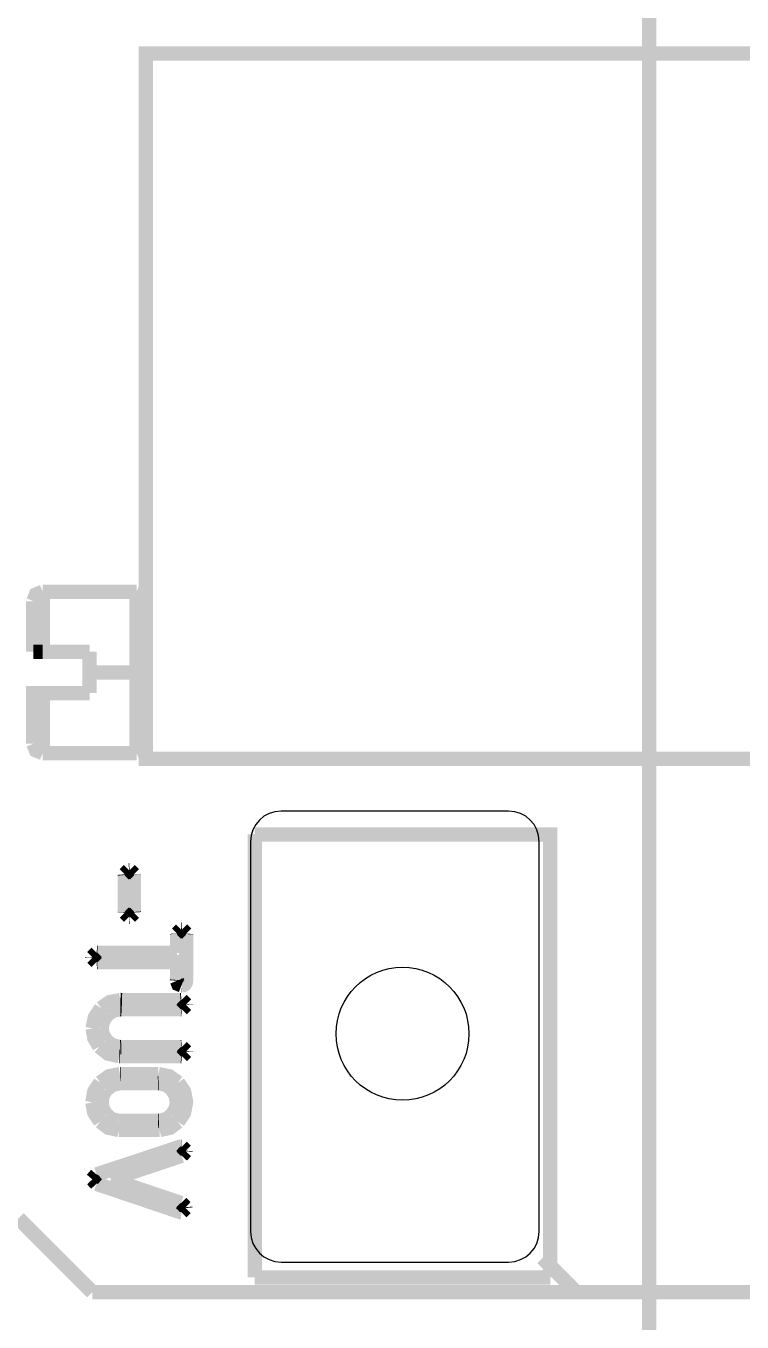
# Model space of a CAD drawing. Header units: millimetres. Extents: x 123.5 to 144.3, y 105.4 to 121.6.
# Drawn here: x 135.955 to 136.551, y 112.18 to 113.259 of the extents above; entities that cross this region are included whole.
import ezdxf

# ---------------------------------------------------------------- set-up
doc = ezdxf.new("R2010")
doc.units = ezdxf.units.MM
doc.layers.add('DESC', color=250, linetype='Continuous')

# ---------------------------------------------------------------- blocks, each defined once
blk = doc.blocks.new('board')
at = {"const_width": 0.008}
for points in [[(148.4951526050811, 112.4875071870088), (148.4951526050811, 114.8497111870088), (152.3534206050811, 114.8497111870088), (152.3534206050811, 112.4875071870088)], [(148.4951526050811, 112.4875071870088), (148.4951526050811, 114.8497111870088), (152.3534206050811, 114.8497111870088), (152.3534206050811, 112.4875071870088)], [(148.4951526050811, 112.4875071870088), (148.4951526050811, 114.8497111870088), (152.3534206050811, 114.8497111870088), (152.3534206050811, 112.4875071870088)], [(152.4842026050811, 113.5428521870088), (152.4842026050811, 113.5688521870088), (152.0744426050811, 113.5688521870088), (152.0744426050811, 113.1778121870088), (152.4842026050811, 113.1778121870088), (152.4842026050811, 113.2038121870088)], [(152.4842026050811, 113.5428521870088), (152.4842026050811, 113.5688521870088), (152.0744426050811, 113.5688521870088), (152.0744426050811, 113.1778121870088), (152.4842026050811, 113.1778121870088), (152.4842026050811, 113.2038121870088)], [(152.4842026050811, 113.5428521870088), (152.4842026050811, 113.5688521870088), (152.0744426050811, 113.5688521870088), (152.0744426050811, 113.1778121870088), (152.4842026050811, 113.1778121870088), (152.4842026050811, 113.2038121870088)], [(152.0172426050811, 113.2703721870088), (152.0135456050811, 113.2688691870088), (152.0120426050811, 113.2651721870088)], [(152.0172426050811, 113.2703721870088), (152.0135456050811, 113.2688691870088), (152.0120426050811, 113.2651721870088)], [(152.0172426050811, 113.2703721870088), (152.0135456050811, 113.2688691870088), (152.0120426050811, 113.2651721870088)], [(152.0172426050811, 113.2703721870088), (152.0692426050811, 113.2703721870088)], [(152.0172426050811, 113.2370921870088), (152.0172426050811, 113.2703721870088)], [(152.0172426050811, 113.2703721870088), (152.0692426050811, 113.2703721870088)], [(152.0172426050811, 113.2370921870088), (152.0172426050811, 113.2703721870088)], [(152.0172426050811, 113.2703721870088), (152.0692426050811, 113.2703721870088)], [(152.0172426050811, 113.2370921870088), (152.0172426050811, 113.2703721870088)], [(152.0432426050811, 113.2256521870088), (152.0692426050811, 113.2256521870088), (152.0692426050811, 113.2703721870088)], [(152.0432426050811, 113.2256521870088), (152.0692426050811, 113.2256521870088), (152.0692426050811, 113.2703721870088)], [(152.0432426050811, 113.2256521870088), (152.0692426050811, 113.2256521870088), (152.0692426050811, 113.2703721870088)], [(152.0692426050811, 113.2703721870088), (152.0729396050811, 113.2688691870088), (152.0744426050811, 113.2651721870088)], [(152.0692426050811, 113.2703721870088), (152.0729396050811, 113.2688691870088), (152.0744426050811, 113.2651721870088)], [(152.0692426050811, 113.2703721870088), (152.0729396050811, 113.2688691870088), (152.0744426050811, 113.2651721870088)], [(152.0120426050811, 113.2370921870088), (152.0120426050811, 113.2651721870088)], [(152.0120426050811, 113.2370921870088), (152.0120426050811, 113.2651721870088)], [(152.0120426050811, 113.2370921870088), (152.0120426050811, 113.2651721870088)], [(152.0120426050811, 113.2370921870088), (152.0172426050811, 113.2370921870088)], [(152.0120426050811, 113.2370921870088), (152.0172426050811, 113.2370921870088)], [(152.0120426050811, 113.2370921870088), (152.0172426050811, 113.2370921870088)], [(152.0172426050811, 113.2370921870088), (152.0432426050811, 113.2370921870088)], [(152.0172426050811, 113.2370921870088), (152.0432426050811, 113.2370921870088)], [(152.0172426050811, 113.2370921870088), (152.0432426050811, 113.2370921870088)], [(152.0432426050811, 113.2256521870088), (152.0432426050811, 113.2370921870088)], [(152.0432426050811, 113.2256521870088), (152.0432426050811, 113.2370921870088)], [(152.0432426050811, 113.2256521870088), (152.0432426050811, 113.2370921870088)], [(152.0432426050811, 113.2142121870088), (152.0432426050811, 113.2256521870088)], [(152.0432426050811, 113.2142121870088), (152.0432426050811, 113.2256521870088)], [(152.0432426050811, 113.2142121870088), (152.0432426050811, 113.2256521870088)], [(152.0692426050811, 113.1809321870088), (152.0692426050811, 113.2256521870088), (152.0744426050811, 113.2256521870088)], [(152.0692426050811, 113.1809321870088), (152.0692426050811, 113.2256521870088), (152.0744426050811, 113.2256521870088)], [(152.0692426050811, 113.1809321870088), (152.0692426050811, 113.2256521870088), (152.0744426050811, 113.2256521870088)], [(152.0120426050811, 113.1861321870088), (152.0120426050811, 113.2142121870088), (152.0172426050811, 113.2142121870088)], [(152.0120426050811, 113.1861321870088), (152.0120426050811, 113.2142121870088), (152.0172426050811, 113.2142121870088)], [(152.0120426050811, 113.1861321870088), (152.0120426050811, 113.2142121870088), (152.0172426050811, 113.2142121870088)], [(152.0172426050811, 113.2142121870088), (152.0432426050811, 113.2142121870088)], [(152.0172426050811, 113.2142121870088), (152.0172426050811, 113.1809321870088)], [(152.0172426050811, 113.2142121870088), (152.0432426050811, 113.2142121870088)], [(152.0172426050811, 113.2142121870088), (152.0172426050811, 113.1809321870088)], [(152.0172426050811, 113.2142121870088), (152.0432426050811, 113.2142121870088)], [(152.0172426050811, 113.2142121870088), (152.0172426050811, 113.1809321870088)], [(152.0172426050811, 113.1809321870088), (152.0135456050811, 113.1824351870088), (152.0120426050811, 113.1861321870088)], [(152.0172426050811, 113.1809321870088), (152.0135456050811, 113.1824351870088), (152.0120426050811, 113.1861321870088)], [(152.0172426050811, 113.1809321870088), (152.0135456050811, 113.1824351870088), (152.0120426050811, 113.1861321870088)], [(152.0692426050811, 113.1809321870088), (152.0729396050811, 113.1824351870088), (152.0744426050811, 113.1861321870088)], [(152.0692426050811, 113.1809321870088), (152.0729396050811, 113.1824351870088), (152.0744426050811, 113.1861321870088)], [(152.0692426050811, 113.1809321870088), (152.0729396050811, 113.1824351870088), (152.0744426050811, 113.1861321870088)], [(152.0692426050811, 113.1809321870088), (152.0172426050811, 113.1809321870088)], [(152.0692426050811, 113.1809321870088), (152.0172426050811, 113.1809321870088)], [(152.0692426050811, 113.1809321870088), (152.0172426050811, 113.1809321870088)], [(152.1348436050811, 112.8901821870088), (152.1348436050811, 113.1358511870088)], [(152.2986236050811, 112.8901821870088), (152.2986236050811, 113.1358511870088), (152.1348436050811, 113.1358511870088)], [(152.1348436050811, 112.8901821870088), (152.1348436050811, 113.1358511870088)], [(152.2986236050811, 112.8901821870088), (152.2986236050811, 113.1358511870088), (152.1348436050811, 113.1358511870088)], [(152.1348436050811, 112.8901821870088), (152.1348436050811, 113.1358511870088)], [(152.2986236050811, 112.8901821870088), (152.2986236050811, 113.1358511870088), (152.1348436050811, 113.1358511870088)], [(152.0650366050811, 113.1159661870088), (152.0628066050811, 113.1137361870088)], [(152.0650366050811, 113.1159661870088), (152.0628066050811, 113.1137361870088)], [(152.0650366050811, 113.1159661870088), (152.0628066050811, 113.1137361870088)], [(152.0628436050811, 113.1133341870088), (152.0628066050811, 113.1137361870088)], [(152.0628436050811, 113.1133341870088), (152.0628066050811, 113.1137361870088)], [(152.0628436050811, 113.1133341870088), (152.0628066050811, 113.1137361870088)], [(152.0628436050811, 113.1133351870088), (152.0628436050811, 113.0927211870088)], [(152.0628436050811, 113.1133351870088), (152.0628436050811, 113.0927211870088)], [(152.0628436050811, 113.1133351870088), (152.0628436050811, 113.0927211870088)], [(152.0650366050811, 113.1159661870088), (152.0651296050811, 113.1159641870088)], [(152.0650366050811, 113.1159661870088), (152.0651296050811, 113.1159641870088)], [(152.0650366050811, 113.1159661870088), (152.0651296050811, 113.1159641870088)], [(152.0654746050811, 113.1159901870088), (152.0651286050811, 113.1159641870088)], [(152.0654746050811, 113.1159901870088), (152.0651286050811, 113.1159641870088)], [(152.0654746050811, 113.1159901870088), (152.0651286050811, 113.1159641870088)], [(152.0654746050811, 113.1159901870088), (152.0677866050811, 113.1136771870088)], [(152.0654746050811, 113.1159901870088), (152.0677866050811, 113.1136771870088)], [(152.0654746050811, 113.1159901870088), (152.0677866050811, 113.1136771870088)], [(152.0677796050811, 113.1134961870088), (152.0677866050811, 113.1136771870088)], [(152.0677796050811, 113.1134961870088), (152.0677866050811, 113.1136771870088)], [(152.0677796050811, 113.1134961870088), (152.0677866050811, 113.1136771870088)], [(152.0677796050811, 113.0928351870088), (152.0677796050811, 113.1134951870088)], [(152.0677796050811, 113.0928351870088), (152.0677796050811, 113.1134951870088)], [(152.0677796050811, 113.0928351870088), (152.0677796050811, 113.1134951870088)], [(152.0628426050811, 113.0927201870088), (152.0628316050811, 113.0924901870088)], [(152.0628426050811, 113.0927201870088), (152.0628316050811, 113.0924901870088)], [(152.0628426050811, 113.0927201870088), (152.0628316050811, 113.0924901870088)], [(152.0651506050811, 113.0901701870088), (152.0628316050811, 113.0924901870088)], [(152.0651506050811, 113.0901701870088), (152.0628316050811, 113.0924901870088)], [(152.0651506050811, 113.0901701870088), (152.0628316050811, 113.0924901870088)], [(152.0651506050811, 113.0901701870088), (152.0654016050811, 113.0901841870088)], [(152.0651506050811, 113.0901701870088), (152.0654016050811, 113.0901841870088)], [(152.0651506050811, 113.0901701870088), (152.0654016050811, 113.0901841870088)], [(152.0655086050811, 113.0901821870088), (152.0654036050811, 113.0901841870088)], [(152.0655086050811, 113.0901821870088), (152.0654036050811, 113.0901841870088)], [(152.0655086050811, 113.0901821870088), (152.0654036050811, 113.0901841870088)], [(152.0655086050811, 113.0901821870088), (152.0678066050811, 113.0924811870088)], [(152.0655086050811, 113.0901821870088), (152.0678066050811, 113.0924811870088)], [(152.0655086050811, 113.0901821870088), (152.0678066050811, 113.0924811870088)], [(152.0677796050811, 113.0928361870088), (152.0678066050811, 113.0924811870088)], [(152.0677796050811, 113.0928361870088), (152.0678066050811, 113.0924811870088)], [(152.0677796050811, 113.0928361870088), (152.0678066050811, 113.0924811870088)], [(152.0939386050811, 113.0830751870088), (152.0917216050811, 113.0808581870088)], [(152.0939386050811, 113.0830751870088), (152.0917216050811, 113.0808581870088)], [(152.0939386050811, 113.0830751870088), (152.0917216050811, 113.0808581870088)], [(152.0939386050811, 113.0830751870088), (152.0942436050811, 113.0830541870088)], [(152.0939386050811, 113.0830751870088), (152.0942436050811, 113.0830541870088)], [(152.0939386050811, 113.0830751870088), (152.0942436050811, 113.0830541870088)], [(152.0945016050811, 113.0830691870088), (152.0942456050811, 113.0830541870088)], [(152.0945016050811, 113.0830691870088), (152.0942456050811, 113.0830541870088)], [(152.0945016050811, 113.0830691870088), (152.0942456050811, 113.0830541870088)], [(152.0945016050811, 113.0830691870088), (152.0967276050811, 113.0808431870088)], [(152.0945016050811, 113.0830691870088), (152.0967276050811, 113.0808431870088)], [(152.0945016050811, 113.0830691870088), (152.0967276050811, 113.0808431870088)], [(152.0917306050811, 113.0806531870088), (152.0917216050811, 113.0808581870088)], [(152.0917306050811, 113.0806531870088), (152.0917216050811, 113.0808581870088)], [(152.0917306050811, 113.0806531870088), (152.0917216050811, 113.0808581870088)], [(152.0917306050811, 113.0806541870088), (152.0917306050811, 113.0701181870088)], [(152.0917306050811, 113.0806541870088), (152.0917306050811, 113.0701181870088)], [(152.0917306050811, 113.0806541870088), (152.0917306050811, 113.0701181870088)], [(152.0943366050811, 113.0521551870088), (152.0948926050811, 113.0522021870088), (152.0953756050811, 113.0523441870088), (152.0957846050811, 113.0525791870088), (152.0961186050811, 113.0529091870088), (152.0963786050811, 113.0533331870088), (152.0965646050811, 113.0538521870088), (152.0967126050811, 113.0551721870088), (152.0967126050811, 113.0805861870088)], [(152.0943366050811, 113.0521551870088), (152.0948926050811, 113.0522021870088), (152.0953756050811, 113.0523441870088), (152.0957846050811, 113.0525791870088), (152.0961186050811, 113.0529091870088), (152.0963786050811, 113.0533331870088), (152.0965646050811, 113.0538521870088), (152.0967126050811, 113.0551721870088), (152.0967126050811, 113.0805861870088)], [(152.0943366050811, 113.0521551870088), (152.0948926050811, 113.0522021870088), (152.0953756050811, 113.0523441870088), (152.0957846050811, 113.0525791870088), (152.0961186050811, 113.0529091870088), (152.0963786050811, 113.0533331870088), (152.0965646050811, 113.0538521870088), (152.0967126050811, 113.0551721870088), (152.0967126050811, 113.0805861870088)], [(152.0967126050811, 113.0805871870088), (152.0967276050811, 113.0808431870088)], [(152.0967126050811, 113.0805871870088), (152.0967276050811, 113.0808431870088)], [(152.0967126050811, 113.0805871870088), (152.0967276050811, 113.0808431870088)], [(152.0471156050811, 113.0701471870088), (152.0447596050811, 113.0677921870088)], [(152.0471156050811, 113.0701471870088), (152.0447596050811, 113.0677921870088)], [(152.0471156050811, 113.0701471870088), (152.0447596050811, 113.0677921870088)], [(152.0471156050811, 113.0701471870088), (152.0474836050811, 113.0701181870088)], [(152.0471156050811, 113.0701471870088), (152.0474836050811, 113.0701181870088)], [(152.0471156050811, 113.0701471870088), (152.0474836050811, 113.0701181870088)], [(152.0917306050811, 113.0701181870088), (152.0474846050811, 113.0701181870088)], [(152.0917306050811, 113.0701181870088), (152.0474846050811, 113.0701181870088)], [(152.0917306050811, 113.0701181870088), (152.0474846050811, 113.0701181870088)], [(152.0447656050811, 113.0676281870088), (152.0447566050811, 113.0674211870088)], [(152.0447656050811, 113.0676281870088), (152.0447566050811, 113.0674211870088)], [(152.0447656050811, 113.0676281870088), (152.0447566050811, 113.0674211870088)], [(152.0470876050811, 113.0650901870088), (152.0447566050811, 113.0674211870088)], [(152.0470876050811, 113.0650901870088), (152.0447566050811, 113.0674211870088)], [(152.0470876050811, 113.0650901870088), (152.0447566050811, 113.0674211870088)], [(152.0447656050811, 113.0676281870088), (152.0447596050811, 113.0677921870088)], [(152.0447656050811, 113.0676281870088), (152.0447596050811, 113.0677921870088)], [(152.0447656050811, 113.0676281870088), (152.0447596050811, 113.0677921870088)], [(152.0470876050811, 113.0650901870088), (152.0474156050811, 113.0651131870088)], [(152.0470876050811, 113.0650901870088), (152.0474156050811, 113.0651131870088)], [(152.0470876050811, 113.0650901870088), (152.0474156050811, 113.0651131870088)], [(152.0474166050811, 113.0651131870088), (152.0917306050811, 113.0651131870088), (152.0917306050811, 113.0551031870088)], [(152.0474166050811, 113.0651131870088), (152.0917306050811, 113.0651131870088), (152.0917306050811, 113.0551031870088)], [(152.0474166050811, 113.0651131870088), (152.0917306050811, 113.0651131870088), (152.0917306050811, 113.0551031870088)], [(152.0917306050811, 113.0551051870088), (152.0916926050811, 113.0546681870088)], [(152.0917306050811, 113.0551051870088), (152.0916926050811, 113.0546681870088)], [(152.0917306050811, 113.0551051870088), (152.0916926050811, 113.0546681870088)], [(152.0942096050811, 113.0521521870088), (152.0924206050811, 113.0528791870088), (152.0916926050811, 113.0546681870088)], [(152.0942096050811, 113.0521521870088), (152.0924206050811, 113.0528791870088), (152.0916926050811, 113.0546681870088)], [(152.0942096050811, 113.0521521870088), (152.0924206050811, 113.0528791870088), (152.0916926050811, 113.0546681870088)], [(152.0942096050811, 113.0521521870088), (152.0943366050811, 113.0521551870088)], [(152.0942096050811, 113.0521521870088), (152.0943366050811, 113.0521551870088)], [(152.0942096050811, 113.0521521870088), (152.0943366050811, 113.0521551870088)], [(152.0496106050811, 113.0394941870088), (152.0461136050811, 113.0342551870088), (152.0449486050811, 113.0282731870088)], [(152.0496106050811, 113.0394941870088), (152.0461136050811, 113.0342551870088), (152.0449486050811, 113.0282731870088)], [(152.0496106050811, 113.0394941870088), (152.0461136050811, 113.0342551870088), (152.0449486050811, 113.0282731870088)], [(152.0603306050811, 113.0439981870088), (152.0543586050811, 113.0428031870088), (152.0496076050811, 113.0394901870088)], [(152.0603306050811, 113.0439981870088), (152.0543586050811, 113.0428031870088), (152.0496076050811, 113.0394901870088)], [(152.0603306050811, 113.0439981870088), (152.0543586050811, 113.0428031870088), (152.0496076050811, 113.0394901870088)], [(152.0603306050811, 113.0439981870088), (152.0611956050811, 113.0439731870088)], [(152.0603306050811, 113.0439981870088), (152.0611956050811, 113.0439731870088)], [(152.0603306050811, 113.0439981870088), (152.0611956050811, 113.0439731870088)], [(152.0936956050811, 113.0439731870088), (152.0611976050811, 113.0439731870088)], [(152.0936956050811, 113.0439731870088), (152.0611976050811, 113.0439731870088)], [(152.0936956050811, 113.0439731870088), (152.0611976050811, 113.0439731870088)], [(152.0942006050811, 113.0440241870088), (152.0936956050811, 113.0439731870088)], [(152.0942006050811, 113.0440241870088), (152.0936956050811, 113.0439731870088)], [(152.0942006050811, 113.0440241870088), (152.0936956050811, 113.0439731870088)], [(152.0942006050811, 113.0440241870088), (152.0967126050811, 113.0415121870088)], [(152.0942006050811, 113.0440241870088), (152.0967126050811, 113.0415121870088)], [(152.0942006050811, 113.0440241870088), (152.0967126050811, 113.0415121870088)], [(152.0943536050811, 113.0388791870088), (152.0967246050811, 113.0412501870088)], [(152.0943536050811, 113.0388791870088), (152.0967246050811, 113.0412501870088)], [(152.0943536050811, 113.0388791870088), (152.0967246050811, 113.0412501870088)], [(152.0967126050811, 113.0414811870088), (152.0967126050811, 113.0415121870088)], [(152.0967126050811, 113.0414811870088), (152.0967126050811, 113.0415121870088)], [(152.0967126050811, 113.0414811870088), (152.0967126050811, 113.0415121870088)], [(152.0967126050811, 113.0414811870088), (152.0967246050811, 113.0412501870088)], [(152.0967126050811, 113.0414811870088), (152.0967246050811, 113.0412501870088)], [(152.0967126050811, 113.0414811870088), (152.0967246050811, 113.0412501870088)], [(152.0532716050811, 113.0360921870088), (152.0507666050811, 113.0326851870088), (152.0498396050811, 113.0283471870088)], [(152.0532716050811, 113.0360921870088), (152.0507666050811, 113.0326851870088), (152.0498396050811, 113.0283471870088)], [(152.0532716050811, 113.0360921870088), (152.0507666050811, 113.0326851870088), (152.0498396050811, 113.0283471870088)], [(152.0603036050811, 113.0389231870088), (152.0564036050811, 113.0381721870088), (152.0532656050811, 113.0360871870088)], [(152.0603036050811, 113.0389231870088), (152.0564036050811, 113.0381721870088), (152.0532656050811, 113.0360871870088)], [(152.0603036050811, 113.0389231870088), (152.0564036050811, 113.0381721870088), (152.0532656050811, 113.0360871870088)], [(152.0603036050811, 113.0389231870088), (152.0609936050811, 113.0388991870088)], [(152.0603036050811, 113.0389231870088), (152.0609936050811, 113.0388991870088)], [(152.0603036050811, 113.0389231870088), (152.0609936050811, 113.0388991870088)], [(152.0609926050811, 113.0389001870088), (152.0940386050811, 113.0389001870088)], [(152.0609926050811, 113.0389001870088), (152.0940386050811, 113.0389001870088)], [(152.0609926050811, 113.0389001870088), (152.0940386050811, 113.0389001870088)], [(152.0943536050811, 113.0388791870088), (152.0940396050811, 113.0388991870088)], [(152.0943536050811, 113.0388791870088), (152.0940396050811, 113.0388991870088)], [(152.0943536050811, 113.0388791870088), (152.0940396050811, 113.0388991870088)], [(152.0449486050811, 113.0282731870088), (152.0458736050811, 113.0229311870088), (152.0486506050811, 113.0181941870088)], [(152.0449486050811, 113.0282731870088), (152.0458736050811, 113.0229311870088), (152.0486506050811, 113.0181941870088)], [(152.0449486050811, 113.0282731870088), (152.0458736050811, 113.0229311870088), (152.0486506050811, 113.0181941870088)], [(152.0523756050811, 113.0216221870088), (152.0504736050811, 113.0249361870088), (152.0498386050811, 113.0283411870088)], [(152.0523756050811, 113.0216221870088), (152.0504736050811, 113.0249361870088), (152.0498386050811, 113.0283411870088)], [(152.0523756050811, 113.0216221870088), (152.0504736050811, 113.0249361870088), (152.0498386050811, 113.0283411870088)], [(152.0597296050811, 113.0129111870088), (152.0534456050811, 113.0143231870088), (152.0486476050811, 113.0181971870088)], [(152.0597296050811, 113.0129111870088), (152.0534456050811, 113.0143231870088), (152.0486476050811, 113.0181971870088)], [(152.0597296050811, 113.0129111870088), (152.0534456050811, 113.0143231870088), (152.0486476050811, 113.0181971870088)], [(152.0602496050811, 113.0179041870088), (152.0557956050811, 113.0188951870088), (152.0523806050811, 113.0216151870088)], [(152.0602496050811, 113.0179041870088), (152.0557956050811, 113.0188951870088), (152.0523806050811, 113.0216151870088)], [(152.0602496050811, 113.0179041870088), (152.0557956050811, 113.0188951870088), (152.0523806050811, 113.0216151870088)], [(152.0602496050811, 113.0179041870088), (152.0608016050811, 113.0179191870088)], [(152.0602496050811, 113.0179041870088), (152.0608016050811, 113.0179191870088)], [(152.0602496050811, 113.0179041870088), (152.0608016050811, 113.0179191870088)], [(152.0940386050811, 113.0179191870088), (152.0608086050811, 113.0179191870088)], [(152.0940386050811, 113.0179191870088), (152.0608086050811, 113.0179191870088)], [(152.0940386050811, 113.0179191870088), (152.0608086050811, 113.0179191870088)], [(152.0943436050811, 113.0179391870088), (152.0940376050811, 113.0179191870088)], [(152.0943436050811, 113.0179391870088), (152.0940376050811, 113.0179191870088)], [(152.0943436050811, 113.0179391870088), (152.0940376050811, 113.0179191870088)], [(152.0943436050811, 113.0179391870088), (152.0967256050811, 113.0155581870088)], [(152.0943436050811, 113.0179391870088), (152.0967256050811, 113.0155581870088)], [(152.0943436050811, 113.0179391870088), (152.0967256050811, 113.0155581870088)], [(152.0597296050811, 113.0129111870088), (152.0600276050811, 113.0129141870088)], [(152.0597296050811, 113.0129111870088), (152.0600276050811, 113.0129141870088)], [(152.0597296050811, 113.0129111870088), (152.0600276050811, 113.0129141870088)], [(152.0600316050811, 113.0129151870088), (152.0940386050811, 113.0129151870088)], [(152.0600316050811, 113.0129151870088), (152.0940386050811, 113.0129151870088)], [(152.0600316050811, 113.0129151870088), (152.0940386050811, 113.0129151870088)], [(152.0944206050811, 113.0128821870088), (152.0940376050811, 113.0129151870088)], [(152.0944206050811, 113.0128821870088), (152.0940376050811, 113.0129151870088)], [(152.0944206050811, 113.0128821870088), (152.0940376050811, 113.0129151870088)], [(152.0944206050811, 113.0128821870088), (152.0967166050811, 113.0151791870088)], [(152.0944206050811, 113.0128821870088), (152.0967166050811, 113.0151791870088)], [(152.0944206050811, 113.0128821870088), (152.0967166050811, 113.0151791870088)], [(152.0967126050811, 113.0153131870088), (152.0967256050811, 113.0155581870088)], [(152.0967126050811, 113.0153131870088), (152.0967256050811, 113.0155581870088)], [(152.0967126050811, 113.0153131870088), (152.0967256050811, 113.0155581870088)], [(152.0967126050811, 113.0153151870088), (152.0967166050811, 113.0151791870088)], [(152.0967126050811, 113.0153151870088), (152.0967166050811, 113.0151791870088)], [(152.0967126050811, 113.0153151870088), (152.0967166050811, 113.0151791870088)], [(152.0491306050811, 112.9982191870088), (152.0458566050811, 112.9932371870088), (152.0447656050811, 112.9872491870088)], [(152.0491306050811, 112.9982191870088), (152.0458566050811, 112.9932371870088), (152.0447656050811, 112.9872491870088)], [(152.0491306050811, 112.9982191870088), (152.0458566050811, 112.9932371870088), (152.0447656050811, 112.9872491870088)], [(152.0600716050811, 113.0029311870088), (152.0539586050811, 113.0016791870088), (152.0491296050811, 112.9982181870088)], [(152.0600716050811, 113.0029311870088), (152.0539586050811, 113.0016791870088), (152.0491296050811, 112.9982181870088)], [(152.0600716050811, 113.0029311870088), (152.0539586050811, 113.0016791870088), (152.0491296050811, 112.9982181870088)], [(152.0602616050811, 112.9979451870088), (152.0557406050811, 112.9969231870088), (152.0522816050811, 112.9941471870088)], [(152.0602616050811, 112.9979451870088), (152.0557406050811, 112.9969231870088), (152.0522816050811, 112.9941471870088)], [(152.0602616050811, 112.9979451870088), (152.0557406050811, 112.9969231870088), (152.0522816050811, 112.9941471870088)], [(152.0600716050811, 113.0029311870088), (152.0603876050811, 113.0029281870088)], [(152.0600716050811, 113.0029311870088), (152.0603876050811, 113.0029281870088)], [(152.0600716050811, 113.0029311870088), (152.0603876050811, 113.0029281870088)], [(152.0602606050811, 112.9979451870088), (152.0811036050811, 112.9979451870088)], [(152.0602606050811, 112.9979451870088), (152.0811036050811, 112.9979451870088)], [(152.0602606050811, 112.9979451870088), (152.0811036050811, 112.9979451870088)], [(152.0813546050811, 113.0029271870088), (152.0603976050811, 113.0029271870088)], [(152.0813546050811, 113.0029271870088), (152.0603976050811, 113.0029271870088)], [(152.0813546050811, 113.0029271870088), (152.0603976050811, 113.0029271870088)], [(152.0814636050811, 112.9979521870088), (152.0811056050811, 112.9979451870088)], [(152.0814636050811, 112.9979521870088), (152.0811056050811, 112.9979451870088)], [(152.0814636050811, 112.9979521870088), (152.0811056050811, 112.9979451870088)], [(152.0813846050811, 113.0029271870088), (152.0813586050811, 113.0029271870088)], [(152.0813846050811, 113.0029271870088), (152.0813586050811, 113.0029271870088)], [(152.0813846050811, 113.0029271870088), (152.0813586050811, 113.0029271870088)], [(152.0813846050811, 113.0029271870088), (152.0874626050811, 113.0016721870088), (152.0922506050811, 112.9982031870088)], [(152.0813846050811, 113.0029271870088), (152.0874626050811, 113.0016721870088), (152.0922506050811, 112.9982031870088)], [(152.0813846050811, 113.0029271870088), (152.0874626050811, 113.0016721870088), (152.0922506050811, 112.9982031870088)], [(152.0814636050811, 112.9979521870088), (152.0857536050811, 112.9969921870088), (152.0890336050811, 112.9943571870088), (152.0909876050811, 112.9909291870088), (152.0916396050811, 112.9870901870088), (152.0909766050811, 112.9837241870088), (152.0889886050811, 112.9804391870088)], [(152.0814636050811, 112.9979521870088), (152.0857536050811, 112.9969921870088), (152.0890336050811, 112.9943571870088), (152.0909876050811, 112.9909291870088), (152.0916396050811, 112.9870901870088), (152.0909766050811, 112.9837241870088), (152.0889886050811, 112.9804391870088)], [(152.0814636050811, 112.9979521870088), (152.0857536050811, 112.9969921870088), (152.0890336050811, 112.9943571870088), (152.0909876050811, 112.9909291870088), (152.0916396050811, 112.9870901870088), (152.0909766050811, 112.9837241870088), (152.0889886050811, 112.9804391870088)], [(152.0922106050811, 112.9764621870088), (152.0955876050811, 112.9814841870088), (152.0967126050811, 112.9875011870088), (152.0955986050811, 112.9932711870088), (152.0922566050811, 112.9981971870088)], [(152.0922106050811, 112.9764621870088), (152.0955876050811, 112.9814841870088), (152.0967126050811, 112.9875011870088), (152.0955986050811, 112.9932711870088), (152.0922566050811, 112.9981971870088)], [(152.0922106050811, 112.9764621870088), (152.0955876050811, 112.9814841870088), (152.0967126050811, 112.9875011870088), (152.0955986050811, 112.9932711870088), (152.0922566050811, 112.9981971870088)], [(152.0524906050811, 112.9804391870088), (152.0505016050811, 112.9835931870088), (152.0498386050811, 112.9871121870088), (152.0504506050811, 112.9910321870088), (152.0522846050811, 112.9941511870088)], [(152.0524906050811, 112.9804391870088), (152.0505016050811, 112.9835931870088), (152.0498386050811, 112.9871121870088), (152.0504506050811, 112.9910321870088), (152.0522846050811, 112.9941511870088)], [(152.0524906050811, 112.9804391870088), (152.0505016050811, 112.9835931870088), (152.0498386050811, 112.9871121870088), (152.0504506050811, 112.9910321870088), (152.0522846050811, 112.9941511870088)], [(152.0447656050811, 112.9872491870088), (152.0458566050811, 112.9815361870088), (152.0491306050811, 112.9765991870088)], [(152.0447656050811, 112.9872491870088), (152.0458566050811, 112.9815361870088), (152.0491306050811, 112.9765991870088)], [(152.0447656050811, 112.9872491870088), (152.0458566050811, 112.9815361870088), (152.0491306050811, 112.9765991870088)], [(152.0594476050811, 112.9719601870088), (152.0536516050811, 112.9731941870088), (152.0491346050811, 112.9765951870088)], [(152.0594476050811, 112.9719601870088), (152.0536516050811, 112.9731941870088), (152.0491346050811, 112.9765951870088)], [(152.0594476050811, 112.9719601870088), (152.0536516050811, 112.9731941870088), (152.0491346050811, 112.9765951870088)], [(152.0592816050811, 112.9770111870088), (152.0554106050811, 112.9779711870088), (152.0524876050811, 112.9804421870088)], [(152.0592816050811, 112.9770111870088), (152.0554106050811, 112.9779711870088), (152.0524876050811, 112.9804421870088)], [(152.0592816050811, 112.9770111870088), (152.0554106050811, 112.9779711870088), (152.0524876050811, 112.9804421870088)], [(152.0812406050811, 112.9770111870088), (152.0592776050811, 112.9770111870088)], [(152.0812406050811, 112.9770111870088), (152.0592776050811, 112.9770111870088)], [(152.0812406050811, 112.9770111870088), (152.0592776050811, 112.9770111870088)], [(152.0816866050811, 112.9770001870088), (152.0812406050811, 112.9770111870088)], [(152.0816866050811, 112.9770001870088), (152.0812406050811, 112.9770111870088)], [(152.0816866050811, 112.9770001870088), (152.0812406050811, 112.9770111870088)], [(152.0816866050811, 112.9770001870088), (152.0858156050811, 112.9779171870088), (152.0889846050811, 112.9804341870088)], [(152.0816866050811, 112.9770001870088), (152.0858156050811, 112.9779171870088), (152.0889846050811, 112.9804341870088)], [(152.0816866050811, 112.9770001870088), (152.0858156050811, 112.9779171870088), (152.0889846050811, 112.9804341870088)], [(152.0820656050811, 112.9719601870088), (152.0877576050811, 112.9731691870088), (152.0922166050811, 112.9764691870088)], [(152.0820656050811, 112.9719601870088), (152.0877576050811, 112.9731691870088), (152.0922166050811, 112.9764691870088)], [(152.0820656050811, 112.9719601870088), (152.0877576050811, 112.9731691870088), (152.0922166050811, 112.9764691870088)], [(152.0594376050811, 112.9719601870088), (152.0820636050811, 112.9719601870088)], [(152.0594376050811, 112.9719601870088), (152.0820636050811, 112.9719601870088)], [(152.0594376050811, 112.9719601870088), (152.0820636050811, 112.9719601870088)], [(152.0941306050811, 112.9626811870088), (152.0933206050811, 112.9625811870088), (152.0925536050811, 112.9623611870088), (152.0470966050811, 112.9472551870088)], [(152.0941306050811, 112.9626811870088), (152.0933206050811, 112.9625811870088), (152.0925536050811, 112.9623611870088), (152.0470966050811, 112.9472551870088)], [(152.0941306050811, 112.9626811870088), (152.0933206050811, 112.9625811870088), (152.0925536050811, 112.9623611870088), (152.0470966050811, 112.9472551870088)], [(152.0943246050811, 112.9626901870088), (152.0941306050811, 112.9626811870088)], [(152.0943246050811, 112.9626901870088), (152.0941306050811, 112.9626811870088)], [(152.0943246050811, 112.9626901870088), (152.0941306050811, 112.9626811870088)], [(152.0942686050811, 112.9576771870088), (152.0965296050811, 112.9601441870088)], [(152.0942686050811, 112.9576771870088), (152.0965296050811, 112.9601441870088)], [(152.0942686050811, 112.9576771870088), (152.0965296050811, 112.9601441870088)], [(152.0943246050811, 112.9626901870088), (152.0965526050811, 112.9604621870088)], [(152.0943246050811, 112.9626901870088), (152.0965526050811, 112.9604621870088)], [(152.0943246050811, 112.9626901870088), (152.0965526050811, 112.9604621870088)], [(152.0965296050811, 112.9601441870088), (152.0965526050811, 112.9604621870088)], [(152.0965296050811, 112.9601441870088), (152.0965526050811, 112.9604621870088)], [(152.0965296050811, 112.9601441870088), (152.0965526050811, 112.9604621870088)], [(152.0550496050811, 112.9444671870088), (152.0942676050811, 112.9576761870088)], [(152.0550496050811, 112.9444671870088), (152.0942676050811, 112.9576761870088)], [(152.0550496050811, 112.9444671870088), (152.0942676050811, 112.9576761870088)], [(152.0470956050811, 112.9472551870088), (152.0447656050811, 112.9445361870088)], [(152.0470956050811, 112.9472551870088), (152.0447656050811, 112.9445361870088)], [(152.0470956050811, 112.9472551870088), (152.0447656050811, 112.9445361870088)], [(152.0470296050811, 112.9421121870088), (152.0447656050811, 112.9445361870088)], [(152.0470296050811, 112.9421121870088), (152.0447656050811, 112.9445361870088)], [(152.0470296050811, 112.9421121870088), (152.0447656050811, 112.9445361870088)], [(152.0470276050811, 112.9421131870088), (152.0930336050811, 112.9265721870088), (152.0936956050811, 112.9264061870088), (152.0941756050811, 112.9263661870088)], [(152.0470276050811, 112.9421131870088), (152.0930336050811, 112.9265721870088), (152.0936956050811, 112.9264061870088), (152.0941756050811, 112.9263661870088)], [(152.0470276050811, 112.9421131870088), (152.0930336050811, 112.9265721870088), (152.0936956050811, 112.9264061870088), (152.0941756050811, 112.9263661870088)], [(152.0939936050811, 112.9314401870088), (152.0550496050811, 112.9444671870088)], [(152.0939936050811, 112.9314401870088), (152.0550496050811, 112.9444671870088)], [(152.0939936050811, 112.9314401870088), (152.0550496050811, 112.9444671870088)], [(152.0939926050811, 112.9314401870088), (152.0963926050811, 112.9290851870088)], [(152.0939926050811, 112.9314401870088), (152.0963926050811, 112.9290851870088)], [(152.0939926050811, 112.9314401870088), (152.0963926050811, 112.9290851870088)], [(152.0941776050811, 112.9263661870088), (152.0941856050811, 112.9263661870088)], [(152.0941776050811, 112.9263661870088), (152.0941856050811, 112.9263661870088)], [(152.0941776050811, 112.9263661870088), (152.0941856050811, 112.9263661870088)], [(152.0941856050811, 112.9263661870088), (152.0964416050811, 112.9286221870088)], [(152.0941856050811, 112.9263661870088), (152.0964416050811, 112.9286221870088)], [(152.0941856050811, 112.9263661870088), (152.0964416050811, 112.9286221870088)], [(152.0963926050811, 112.9290871870088), (152.0964416050811, 112.9286221870088)], [(152.0963926050811, 112.9290871870088), (152.0964416050811, 112.9286221870088)], [(152.0963926050811, 112.9290871870088), (152.0964416050811, 112.9286221870088)], [(152.0447656050811, 112.8819931870088), (152.0038206050811, 112.9229381870088)], [(152.0447656050811, 112.8819931870088), (152.0038206050811, 112.9229381870088)], [(152.0447656050811, 112.8819931870088), (152.0038206050811, 112.9229381870088)], [(152.2943656050811, 112.9008921870088), (152.3140506050811, 112.8812071870088)], [(152.2943656050811, 112.9008921870088), (152.3140506050811, 112.8812071870088)], [(152.2943656050811, 112.9008921870088), (152.3140506050811, 112.8812071870088)], [(152.2986236050811, 112.8901821870088), (152.1348436050811, 112.8901821870088)], [(152.2986236050811, 112.8901821870088), (152.1348436050811, 112.8901821870088)], [(152.2986236050811, 112.8901821870088), (152.1348436050811, 112.8901821870088)], [(152.6753166050811, 112.8819931870088), (152.0447656050811, 112.8819931870088)], [(152.6753166050811, 112.8819931870088), (152.0447656050811, 112.8819931870088)], [(152.6753166050811, 112.8819931870088), (152.0447656050811, 112.8819931870088)]]:
    blk.add_lwpolyline(points, dxfattribs=at)
blk.add_lwpolyline([(152.2924816050811, 112.9157251870088), (152.2924816050811, 113.1317251870088), (152.2921436050811, 113.1352011870088), (152.2911706050811, 113.1384161870088), (152.2896246050811, 113.1413071870088), (152.2875676050811, 113.1438111870088), (152.2850626050811, 113.1458681870088), (152.2821716050811, 113.1474141870088), (152.2789576050811, 113.1483871870088), (152.2754816050811, 113.1487251870088), (152.1494816050811, 113.1487251870088), (152.1460056050811, 113.1483871870088), (152.1427916050811, 113.1474141870088), (152.1399006050811, 113.1458681870088), (152.1373956050811, 113.1438111870088), (152.1353396050811, 113.1413071870088), (152.1337936050811, 113.1384161870088), (152.1328196050811, 113.1352011870088), (152.1324816050811, 113.1317251870088), (152.1324816050811, 112.9157251870088), (152.1328196050811, 112.9122491870088), (152.1337936050811, 112.9090351870088), (152.1353396050811, 112.9061441870088), (152.1373956050811, 112.9036401870088), (152.1399006050811, 112.9015831870088), (152.1427916050811, 112.9000371870088), (152.1460056050811, 112.8990641870088), (152.1494816050811, 112.8987251870088), (152.2754816050811, 112.8987251870088), (152.2789576050811, 112.8990641870088), (152.2821716050811, 112.9000371870088), (152.2850626050811, 112.9015831870088), (152.2875676050811, 112.9036401870088), (152.2896246050811, 112.9061441870088), (152.2911706050811, 112.9090351870088), (152.2921436050811, 112.9122491870088), (152.2924816050811, 112.9157251870088)], close=True)
blk.add_circle((152.2167336050811, 113.0253001870088), 0.03685)
blk.add_circle((152.2167336050811, 113.0253001870088), 0.03685)
blk.add_circle((152.2167336050811, 113.0253001870088), 0.03685)

msp = doc.modelspace()

# ---------------------------------------------------------------- block references
at = {"layer": 'DESC', "xscale": 1.5, "yscale": 1.5, "zscale": 1.5}
msp.add_blockref('board', (-92.05671746998236, -57.11772846048295), dxfattribs=at)

doc.saveas('drawing.dxf')
